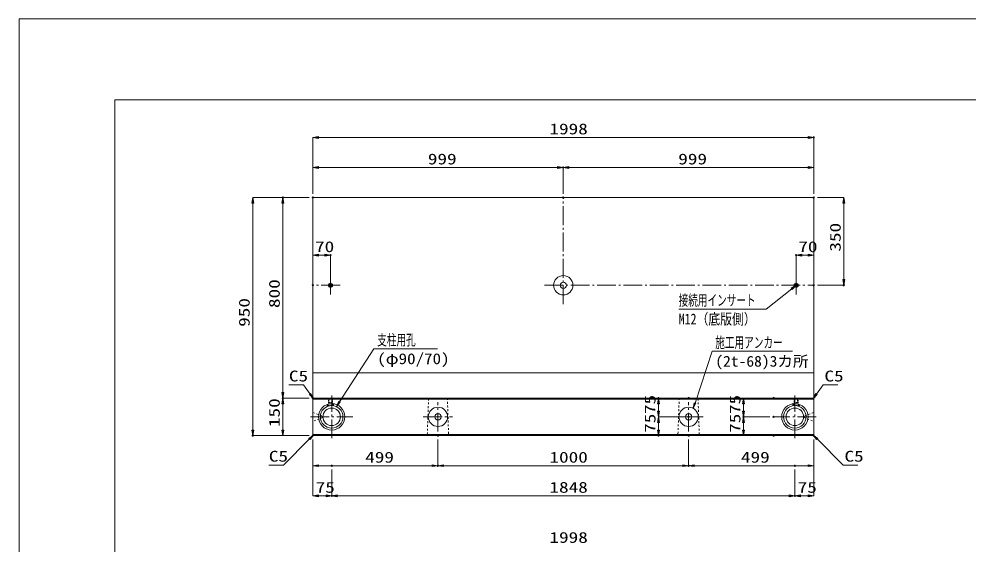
# Model space of a CAD drawing. Units: millimetres, scale not verified. Extents: x 0 to 6300, y 0 to 4455.
# Drawn here: x 0 to 3790, y 2360 to 4455 of the extents above; entities that cross this region are included whole.
import ezdxf
from ezdxf.enums import TextEntityAlignment as Align

# ---------------------------------------------------------------- set-up
doc = ezdxf.new("R2010")
doc.units = ezdxf.units.MM
doc.header["$LTSCALE"] = 10
doc.header["$PDMODE"] = 32
doc.header["$PDSIZE"] = 5
for name, pattern in [('USER1', [10.5, 7.5, -1.125, 0.75, -1.125]), ('USER2', [1.5, 0.75, -0.75]), ('USER3', [0.75, 0.5, -0.25])]:
    doc.linetypes.add(name, pattern=pattern)
for name, color, linetype, lineweight in [('0_8', 7, 'USER2', 13), ('Defpoints_2', 7, 'Continuous', 13), ('S-1', 2, 'Continuous', 13), ('S-4', 4, 'USER3', 13), ('S-Dim', 1, 'Continuous', 13), ('S-Txt', 7, 'Continuous', 13), ('TTL-FRAM', 3, 'Continuous', 13)]:
    doc.layers.add(name, color=color, linetype=linetype, lineweight=lineweight)
doc.styles.add('ＭＳ ゴシック', font='')
doc.styles.get('ＭＳ ゴシック').set_extended_font_data('MS Gothic')

# ---------------------------------------------------------------- blocks, each defined once
blk = doc.blocks.new('A$Ce0aaacc8$$Xmirror$$')
at = {"color": 2, "linetype": 'Continuous', "lineweight": 13}
blk.add_circle((-38.5, 38.5), 38.5, dxfattribs=at)
at = {"color": 4, "linetype": 'Continuous', "lineweight": 13}
blk.add_circle((-38.5, 38.5), 12.5, dxfattribs=at)

msp = doc.modelspace()

# ---------------------------------------------------------------- hatches: boundary and pattern name
at = {"layer": 'S-Dim'}
for points in [[(1195, 3986.25), (1195, 3978.75), (1172.5, 3982.5)], [(3148, 3986.25), (3148, 3978.75), (3170.5, 3982.5)], [(1195, 3866.25), (1195, 3858.75), (1172.5, 3862.5)], [(2149, 3866.25), (2149, 3858.75), (2171.5, 3862.5)], [(2194, 3866.25), (2194, 3858.75), (2171.5, 3862.5)], [(3148, 3866.25), (3148, 3858.75), (3170.5, 3862.5)], [(928.75, 3720), (936.25, 3720), (932.5, 3742.5)], [(1048.75, 3720), (1056.25, 3720), (1052.5, 3742.5)], [(3286.75, 3720), (3294.25, 3720), (3290.5, 3742.5)], [(1195, 3516.25), (1195, 3508.75), (1172.5, 3512.5)], [(1220, 3516.25), (1220, 3508.75), (1242.5, 3512.5)], [(3123, 3516.25), (3123, 3508.75), (3100.5, 3512.5)], [(3148, 3516.25), (3148, 3508.75), (3170.5, 3512.5)], [(3286.75, 3415), (3294.25, 3415), (3290.5, 3392.5)], [(1048.75, 2965), (1056.25, 2965), (1052.5, 2942.5)], [(1164.8, 2960.4), (1175, 2940), (1158.73, 2955.99)], [(3184.27, 2955.99), (3168, 2940), (3178.2, 2960.4)], [(1048.75, 2920), (1056.25, 2920), (1052.5, 2942.5)], [(1281.67, 2925.81), (1266.23, 2909.01), (1275.38, 2929.91)], [(2547.75, 2920), (2555.25, 2920), (2551.5, 2942.5)], [(2700.63, 2921.45), (2690.01, 2901.26), (2693.51, 2923.8)], [(2886.75, 2920), (2894.25, 2920), (2890.5, 2942.5)], [(2547.75, 2890), (2555.25, 2890), (2551.5, 2867.5)], [(2886.75, 2890), (2894.25, 2890), (2890.5, 2867.5)], [(2547.75, 2845), (2555.25, 2845), (2551.5, 2867.5)], [(2886.75, 2845), (2894.25, 2845), (2890.5, 2867.5)], [(928.75, 2815), (936.25, 2815), (932.5, 2792.5)], [(1048.75, 2815), (1056.25, 2815), (1052.5, 2792.5)], [(2547.75, 2815), (2555.25, 2815), (2551.5, 2792.5)], [(2886.75, 2815), (2894.25, 2815), (2890.5, 2792.5)], [(1156.44, 2781.74), (1175, 2795), (1161.74, 2776.44)], [(3181.26, 2776.44), (3168, 2795), (3186.56, 2781.74)], [(1195, 2676.25), (1195, 2668.75), (1172.5, 2672.5)], [(1649, 2676.25), (1649, 2668.75), (1671.5, 2672.5)], [(1694, 2676.25), (1694, 2668.75), (1671.5, 2672.5)], [(2649, 2676.25), (2649, 2668.75), (2671.5, 2672.5)], [(2694, 2676.25), (2694, 2668.75), (2671.5, 2672.5)], [(3148, 2676.25), (3148, 2668.75), (3170.5, 2672.5)], [(1195, 2556.25), (1195, 2548.75), (1172.5, 2552.5)], [(1225, 2556.25), (1225, 2548.75), (1247.5, 2552.5)], [(1270, 2556.25), (1270, 2548.75), (1247.5, 2552.5)], [(3073, 2556.25), (3073, 2548.75), (3095.5, 2552.5)], [(3118, 2556.25), (3118, 2548.75), (3095.5, 2552.5)], [(3148, 2556.25), (3148, 2548.75), (3170.5, 2552.5)]]:
    msp.add_hatch(color=256, dxfattribs=at).paths.add_polyline_path(points)
at = {"layer": 'S-Txt'}
msp.add_hatch(color=256, dxfattribs=at).paths.add_polyline_path([(3080.53, 3381.47), (3100.5, 3392.5), (3085.19, 3375.59)])

# ---------------------------------------------------------------- linework, layer by layer
at = {"layer": '0_8'}
for p, q in [((1629, 2797.5), (1634, 2942.5)), ((1709, 2942.5), (1714, 2797.5)), ((2634, 2942.5), (2629, 2797.5)), ((2714, 2797.5), (2709, 2942.5)), ((1624, 2792.5), (1629, 2797.5)), ((1629, 2797.5), (1714, 2797.5)), ((1714, 2797.5), (1719, 2792.5)), ((2629, 2797.5), (2624, 2792.5)), ((2714, 2797.5), (2629, 2797.5)), ((2719, 2792.5), (2714, 2797.5))]:
    msp.add_line(p, q, dxfattribs=at)
at = {"layer": '0_8', "color": 2, "linetype": 'Continuous'}
msp.add_circle((1671.5, 2867.5), 38.5, dxfattribs=at)
at = {"layer": '0_8', "color": 4, "linetype": 'Continuous'}
msp.add_circle((1671.5, 2867.5), 12.5, dxfattribs=at)
at = {"layer": 'Defpoints_2'}
for p, q in [((6300, 4455), (0, 4455)), ((0, 4455), (0, 0))]:
    msp.add_line(p, q, dxfattribs=at)
for p in [(3170.5, 3982.5), (2171.5, 3862.5), (2171.5, 3862.5), (1052.5, 3742.5), (1172.5, 3742.5), (1172.5, 3742.5), (1172.5, 3742.5), (1172.5, 3742.5), (2171.5, 3742.5), (2171.5, 3742.5), (3170.5, 3742.5), (3170.5, 3742.5), (3170.5, 3742.5), (1242.5, 3512.5), (3100.5, 3512.5), (1172.5, 3392.5), (1242.5, 3392.5), (3100.5, 3392.5), (3170.5, 3392.5), (3170.5, 3392.5), (3290.5, 3392.5), (1052.5, 2942.5), (1172.5, 2942.5), (1172.5, 2942.5), (2551.5, 2942.5), (2671.5, 2942.5), (3010.5, 2942.5), (2671.5, 2867.5), (2671.5, 2867.5), (2890.5, 2867.5), (2890.5, 2867.5), (3010.5, 2867.5), (3010.5, 2867.5), (932.5, 2792.5), (1172.5, 2792.5), (1172.5, 2792.5), (1172.5, 2792.5), (1172.5, 2792.5), (1671.5, 2792.5), (1671.5, 2792.5), (2551.5, 2792.5), (2671.5, 2792.5), (2671.5, 2792.5), (2671.5, 2792.5), (3010.5, 2792.5), (3170.5, 2792.5), (3170.5, 2792.5), (1247.5, 2672.5), (1247.5, 2672.5), (1671.5, 2672.5), (2671.5, 2672.5), (2671.5, 2672.5), (3095.5, 2672.5), (3095.5, 2672.5), (1247.5, 2552.5), (3095.5, 2552.5), (3095.5, 2552.5)]:
    msp.add_point(p, dxfattribs=at)
at = {"layer": 'S-1'}
for p, q in [((3170.5, 3742.5), (1172.5, 3742.5)), ((1172.5, 3742.5), (1172.5, 2797.5)), ((3170.5, 2797.5), (3170.5, 3742.5)), ((1172.5, 3042.5), (3170.5, 3042.5)), ((1177.5, 2942.5), (1172.5, 2937.5)), ((1172.5, 2937.5), (3170.5, 2937.5)), ((1177.5, 2942.5), (3165.5, 2942.5)), ((3165.5, 2942.5), (3170.5, 2937.5)), ((1172.5, 2797.5), (1177.5, 2792.5)), ((1172.5, 2797.5), (3170.5, 2797.5)), ((1177.5, 2792.5), (3165.5, 2792.5)), ((3165.5, 2792.5), (3170.5, 2797.5))]:
    msp.add_line(p, q, dxfattribs=at)
at = {"layer": 'S-1', "linetype": 'USER2'}
for p, q in [((1172.5, 2885), (1212.37, 2870)), ((1172.5, 2850), (1172.5, 2885)), ((3170.5, 2885), (3130.63, 2870)), ((3170.5, 2850), (3170.5, 2885)), ((1212.37, 2865), (1172.5, 2850)), ((1212.37, 2870), (1212.37, 2865)), ((3130.63, 2870), (3130.63, 2865)), ((3130.63, 2865), (3170.5, 2850))]:
    msp.add_line(p, q, dxfattribs=at)
at = {"layer": 'S-1'}
for centre, radius in [((1247.5, 2867.5), 52.5), ((3095.5, 2867.5), 52.5), ((1247.5, 2867.5), 45), ((1247.5, 2867.5), 35), ((3095.5, 2867.5), 45), ((3095.5, 2867.5), 35)]:
    msp.add_circle(centre, radius, dxfattribs=at)
at = {"layer": 'S-4'}
for p, q in [((1234.75, 2942.5), (1234.25, 2942)), ((1234.25, 2942), (1234.25, 2918.5)), ((1250.25, 2942.5), (1234.75, 2942.5)), ((1236.5, 2942.5), (1236.5, 2925.45)), ((1236.5, 2925.45), (1237.45, 2924.5)), ((1237.45, 2924.5), (1247.55, 2924.5)), ((1247.55, 2924.5), (1248.5, 2925.45)), ((1248.5, 2925.45), (1248.5, 2942.5)), ((1250.75, 2942), (1250.25, 2942.5)), ((1250.75, 2918.5), (1250.75, 2942)), ((3092.25, 2942), (3092.75, 2942.5)), ((3092.25, 2918.5), (3092.25, 2942)), ((3092.75, 2942.5), (3108.25, 2942.5)), ((3094.5, 2925.45), (3094.5, 2942.5)), ((3095.45, 2924.5), (3094.5, 2925.45)), ((3105.55, 2924.5), (3095.45, 2924.5)), ((3106.5, 2925.45), (3105.55, 2924.5)), ((3106.5, 2942.5), (3106.5, 2925.45)), ((3108.25, 2942.5), (3108.75, 2942)), ((3108.75, 2942), (3108.75, 2918.5)), ((1229.75, 2915.5), (1229.75, 2913.5)), ((1232.25, 2916.5), (1230.75, 2916.5)), ((1230.75, 2912.5), (1254.25, 2912.5)), ((1254.25, 2916.5), (1252.75, 2916.5)), ((1255.25, 2913.5), (1255.25, 2915.5)), ((3087.75, 2913.5), (3087.75, 2915.5)), ((3088.75, 2916.5), (3090.25, 2916.5)), ((3112.25, 2912.5), (3088.75, 2912.5)), ((3110.75, 2916.5), (3112.25, 2916.5)), ((3113.25, 2915.5), (3113.25, 2913.5))]:
    msp.add_line(p, q, dxfattribs=at)
at = {"layer": 'S-4', "linetype": 'Continuous'}
for centre, radius in [((1242.5, 3392.5), 8.25), ((1242.5, 3392.5), 6), ((3100.5, 3392.5), 8.25), ((3100.5, 3392.5), 6)]:
    msp.add_circle(centre, radius, dxfattribs=at)
at = {"layer": 'S-4'}
for centre, radius, start, end in [((1232.25, 2918.5), 2, 270, 0), ((1252.75, 2918.5), 2, 180, 270), ((3090.25, 2918.5), 2, 270, 0), ((3110.75, 2918.5), 2, 180, 270), ((1230.75, 2915.5), 1, 90, 180), ((1230.75, 2913.5), 1, 180, 270), ((1254.25, 2915.5), 1, 0, 90), ((1254.25, 2913.5), 1, 270, 0), ((3088.75, 2915.5), 1, 90, 180), ((3088.75, 2913.5), 1, 180, 270), ((3112.25, 2915.5), 1, 0, 90), ((3112.25, 2913.5), 1, 270, 0)]:
    msp.add_arc(centre, radius, start, end, dxfattribs=at)
at = {"layer": 'S-Dim'}
for p, q in [((1172.5, 3757.5), (1172.5, 3982.5)), ((1195, 3982.5), (3148, 3982.5)), ((3170.5, 3757.5), (3170.5, 3982.5)), ((1172.5, 3757.5), (1172.5, 3862.5)), ((1195, 3862.5), (2149, 3862.5)), ((2171.5, 3757.5), (2171.5, 3862.5)), ((2171.5, 3757.5), (2171.5, 3862.5)), ((3148, 3862.5), (2194, 3862.5)), ((3170.5, 3757.5), (3170.5, 3862.5)), ((1157.5, 3742.5), (932.5, 3742.5)), ((932.5, 3720), (932.5, 2815)), ((1157.5, 3742.5), (1052.5, 3742.5)), ((1052.5, 2965), (1052.5, 3720)), ((3185.5, 3742.5), (3290.5, 3742.5)), ((3290.5, 3720), (3290.5, 3415)), ((1172.5, 3407.5), (1172.5, 3512.5)), ((1195, 3512.5), (1220, 3512.5)), ((1242.5, 3407.5), (1242.5, 3512.5)), ((3100.5, 3407.5), (3100.5, 3512.5)), ((3148, 3512.5), (3123, 3512.5)), ((3170.5, 3407.5), (3170.5, 3512.5)), ((3185.5, 3392.5), (3290.5, 3392.5)), ((1278.52, 2927.86), (1416.23, 3139.01)), ((1416.23, 3139.01), (1421.63, 3139.01)), ((1421.63, 3139.01), (1669.13, 3139.01)), ((2697.07, 2922.62), (2765.23, 3129.01)), ((2765.23, 3129.01), (2770.63, 3129.01)), ((2770.63, 3129.01), (3085.33, 3129.01)), ((1076.8, 2995), (1129.6, 2995)), ((1135, 2995), (1129.6, 2995)), ((1161.77, 2958.2), (1135, 2995)), ((3181.23, 2958.2), (3208, 2995)), ((3208, 2995), (3213.4, 2995)), ((3213.4, 2995), (3266.2, 2995)), ((1157.5, 2942.5), (1052.5, 2942.5)), ((1157.5, 2942.5), (1052.5, 2942.5)), ((1052.5, 2815), (1052.5, 2920)), ((2656.5, 2942.5), (2551.5, 2942.5)), ((2551.5, 2890), (2551.5, 2920)), ((2995.5, 2942.5), (2890.5, 2942.5)), ((2890.5, 2920), (2890.5, 2890)), ((2656.5, 2867.5), (2551.5, 2867.5)), ((2656.5, 2867.5), (2551.5, 2867.5)), ((2551.5, 2845), (2551.5, 2815)), ((2995.5, 2867.5), (2890.5, 2867.5)), ((2995.5, 2867.5), (2890.5, 2867.5)), ((2890.5, 2815), (2890.5, 2845)), ((1157.5, 2792.5), (932.5, 2792.5)), ((1157.5, 2792.5), (1052.5, 2792.5)), ((1159.09, 2779.09), (1055, 2675)), ((1172.5, 2777.5), (1172.5, 2672.5)), ((1172.5, 2777.5), (1172.5, 2552.5)), ((1671.5, 2777.5), (1671.5, 2672.5)), ((1671.5, 2777.5), (1671.5, 2672.5)), ((2656.5, 2792.5), (2551.5, 2792.5)), ((2671.5, 2777.5), (2671.5, 2672.5)), ((2671.5, 2777.5), (2671.5, 2672.5)), ((2995.5, 2792.5), (2890.5, 2792.5)), ((3170.5, 2777.5), (3170.5, 2672.5)), ((3170.5, 2777.5), (3170.5, 2552.5)), ((3183.91, 2779.09), (3288, 2675)), ((996.8, 2675), (1049.6, 2675)), ((1055, 2675), (1049.6, 2675)), ((1195, 2672.5), (1649, 2672.5)), ((1247.5, 2657.5), (1247.5, 2552.5)), ((1247.5, 2657.5), (1247.5, 2552.5)), ((1694, 2672.5), (2649, 2672.5)), ((3148, 2672.5), (2694, 2672.5)), ((3095.5, 2657.5), (3095.5, 2552.5)), ((3095.5, 2657.5), (3095.5, 2552.5)), ((3288, 2675), (3293.4, 2675)), ((3293.4, 2675), (3346.2, 2675)), ((1195, 2552.5), (1225, 2552.5)), ((1270, 2552.5), (3073, 2552.5)), ((3148, 2552.5), (3118, 2552.5))]:
    msp.add_line(p, q, dxfattribs=at)
at = {"layer": 'S-Dim', "linetype": 'USER1'}
for p, q in [((2171.5, 3317.5), (2171.5, 3742.5)), ((1242.5, 3430.75), (1242.5, 3354.25)), ((3100.5, 3430.75), (3100.5, 3354.25)), ((1280.75, 3392.5), (1172.5, 3392.5)), ((2096.5, 3392.5), (3170.5, 3392.5)), ((1247.5, 2782.5), (1247.5, 2952.5)), ((1671.5, 2809), (1671.5, 2926)), ((2671.5, 2809), (2671.5, 2926)), ((3095.5, 2782.5), (3095.5, 2952.5)), ((1162.5, 2867.5), (1332.5, 2867.5)), ((1613, 2867.5), (1730, 2867.5)), ((2730, 2867.5), (2613, 2867.5)), ((3180.5, 2867.5), (3010.5, 2867.5))]:
    msp.add_line(p, q, dxfattribs=at)
at = {"layer": 'S-Dim'}
for points in [[(1195, 3986.25), (1195, 3978.75), (1172.5, 3982.5)], [(3148, 3986.25), (3148, 3978.75), (3170.5, 3982.5)], [(1195, 3866.25), (1195, 3858.75), (1172.5, 3862.5)], [(2149, 3866.25), (2149, 3858.75), (2171.5, 3862.5)], [(2194, 3866.25), (2194, 3858.75), (2171.5, 3862.5)], [(3148, 3866.25), (3148, 3858.75), (3170.5, 3862.5)], [(928.75, 3720), (936.25, 3720), (932.5, 3742.5)], [(1048.75, 3720), (1056.25, 3720), (1052.5, 3742.5)], [(3286.75, 3720), (3294.25, 3720), (3290.5, 3742.5)], [(1195, 3516.25), (1195, 3508.75), (1172.5, 3512.5)], [(1220, 3516.25), (1220, 3508.75), (1242.5, 3512.5)], [(3123, 3516.25), (3123, 3508.75), (3100.5, 3512.5)], [(3148, 3516.25), (3148, 3508.75), (3170.5, 3512.5)], [(3286.75, 3415), (3294.25, 3415), (3290.5, 3392.5)], [(1048.75, 2965), (1056.25, 2965), (1052.5, 2942.5)], [(1164.8, 2960.4), (1175, 2940), (1158.73, 2955.99)], [(3184.27, 2955.99), (3168, 2940), (3178.2, 2960.4)], [(1048.75, 2920), (1056.25, 2920), (1052.5, 2942.5)], [(1281.67, 2925.81), (1266.23, 2909.01), (1275.38, 2929.91)], [(2547.75, 2920), (2555.25, 2920), (2551.5, 2942.5)], [(2700.63, 2921.45), (2690.01, 2901.26), (2693.51, 2923.8)], [(2886.75, 2920), (2894.25, 2920), (2890.5, 2942.5)], [(2547.75, 2890), (2555.25, 2890), (2551.5, 2867.5)], [(2886.75, 2890), (2894.25, 2890), (2890.5, 2867.5)], [(2547.75, 2845), (2555.25, 2845), (2551.5, 2867.5)], [(2886.75, 2845), (2894.25, 2845), (2890.5, 2867.5)], [(928.75, 2815), (936.25, 2815), (932.5, 2792.5)], [(1048.75, 2815), (1056.25, 2815), (1052.5, 2792.5)], [(2547.75, 2815), (2555.25, 2815), (2551.5, 2792.5)], [(2886.75, 2815), (2894.25, 2815), (2890.5, 2792.5)], [(1156.44, 2781.74), (1175, 2795), (1161.74, 2776.44)], [(3181.26, 2776.44), (3168, 2795), (3186.56, 2781.74)], [(1195, 2676.25), (1195, 2668.75), (1172.5, 2672.5)], [(1649, 2676.25), (1649, 2668.75), (1671.5, 2672.5)], [(1694, 2676.25), (1694, 2668.75), (1671.5, 2672.5)], [(2649, 2676.25), (2649, 2668.75), (2671.5, 2672.5)], [(2694, 2676.25), (2694, 2668.75), (2671.5, 2672.5)], [(3148, 2676.25), (3148, 2668.75), (3170.5, 2672.5)], [(1195, 2556.25), (1195, 2548.75), (1172.5, 2552.5)], [(1225, 2556.25), (1225, 2548.75), (1247.5, 2552.5)], [(1270, 2556.25), (1270, 2548.75), (1247.5, 2552.5)], [(3073, 2556.25), (3073, 2548.75), (3095.5, 2552.5)], [(3118, 2556.25), (3118, 2548.75), (3095.5, 2552.5)], [(3148, 2556.25), (3148, 2548.75), (3170.5, 2552.5)]]:
    msp.add_lwpolyline(points, close=True, dxfattribs=at)
at = {"layer": 'S-Txt'}
for p, q in [((3082.86, 3378.53), (2980.5, 3297.5)), ((2632.29, 3297.5), (2975.1, 3297.5)), ((2980.5, 3297.5), (2975.1, 3297.5))]:
    msp.add_line(p, q, dxfattribs=at)
msp.add_lwpolyline([(3080.53, 3381.47), (3100.5, 3392.5), (3085.19, 3375.59)], close=True, dxfattribs=at)
at = {"layer": 'TTL-FRAM'}
for p, q in [((382.5, 127.5), (382.5, 4132.5)), ((382.5, 4132.5), (6007.5, 4132.5))]:
    msp.add_line(p, q, dxfattribs=at)

# ---------------------------------------------------------------- block references
at = {"layer": '0_8'}
for p in [(2210, 3354), (2710, 2829)]:
    msp.add_blockref('A$Ce0aaacc8$$Xmirror$$', p, dxfattribs=at)

# ---------------------------------------------------------------- texts
at = {"layer": 'S-Dim', "style": 'ＭＳ ゴシック'}
for s, width, p in [('1998', 1.3, (2116.3, 3981.67)), ('999', 1.3, (1631.2, 3861.67)), ('999', 1.3, (2630.2, 3861.67)), ('70', 1.3, (1181.1, 3511.67)), ('70', 1.3, (3109.1, 3511.67)), ('支柱用孔', 0.65, (1429.13, 3139.68)), ('施工用アンカー', 0.65, (2778.13, 3129.68)), ('(φ90/70)', 1.15, (1429.13, 3064.68)), ('(2t-68)3カ所', 1.05, (2778.13, 3054.68)), ('C5', 1.3, (1076.8, 2995.67)), ('C5', 1.3, (3213.4, 2995.67)), ('C5', 1.3, (996.8, 2675.67)), ('C5', 1.3, (3293.4, 2675.67)), ('499', 1.3, (1381.2, 2671.67)), ('1000', 1.3, (2116.3, 2671.67)), ('499', 1.3, (2880.2, 2671.67)), ('75', 1.3, (1183.6, 2551.67)), ('1848', 1.3, (2116.3, 2551.67)), ('75', 1.3, (3106.6, 2551.67)), ('1998', 1.3, (2116.3, 2351.67))]:
    msp.add_text(s, height=43.3, dxfattribs=dict(at, width=width)).set_placement(p, align=Align.BOTTOM_LEFT)
at = {"layer": 'S-Dim', "style": 'ＭＳ ゴシック', "width": 1.3}
for s, p in [('350', (3291.33, 3526.7)), ('800', (1053.33, 3301.7)), ('950', (933.33, 3226.7)), ('150', (1053.33, 2826.7)), ('75', (2552.33, 2878.6)), ('75', (2891.33, 2878.6)), ('75', (2552.33, 2803.6)), ('75', (2891.33, 2803.6))]:
    msp.add_text(s, height=43.3, rotation=90, dxfattribs=at).set_placement(p, align=Align.BOTTOM_LEFT)
at = {"layer": 'S-Txt', "style": 'ＭＳ ゴシック'}
for s, width, p in [('接続用インサート', 0.65, (2631.6, 3298.17)), ('M12（底版側）', 0.8, (2632.29, 3223.17))]:
    msp.add_text(s, height=43.3, dxfattribs=dict(at, width=width)).set_placement(p, align=Align.BOTTOM_LEFT)

doc.saveas('drawing.dxf')
